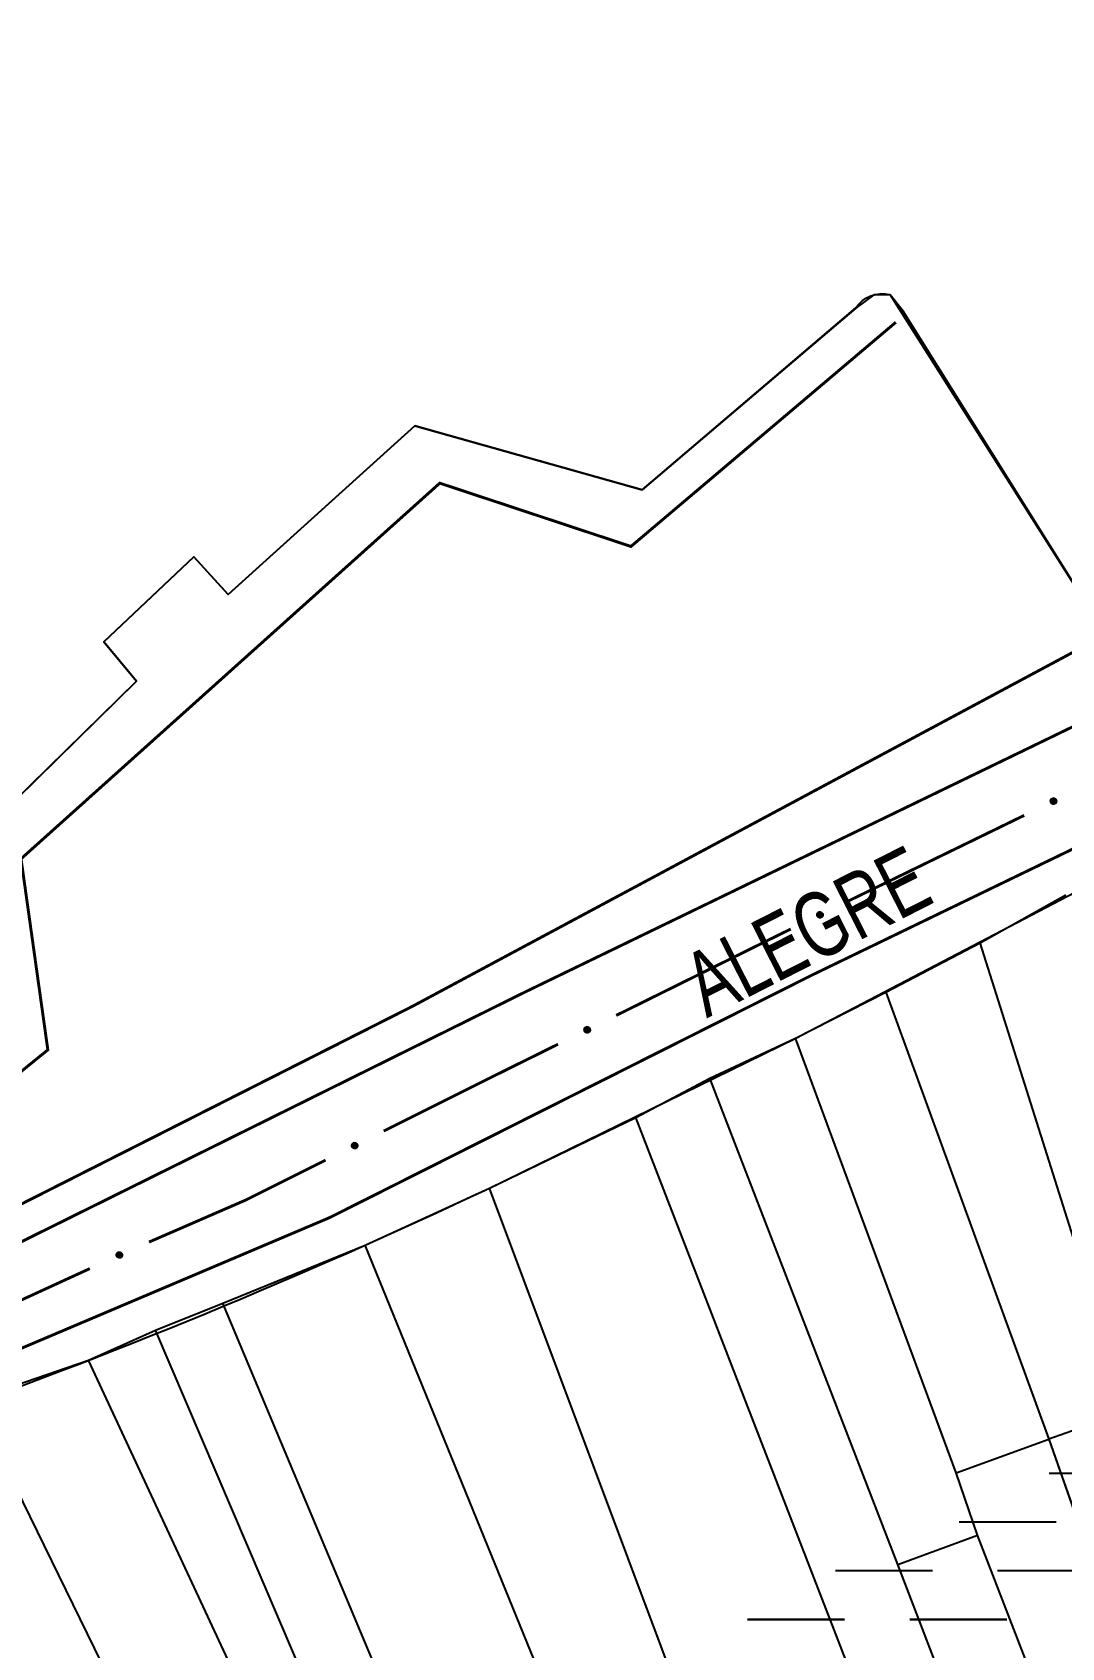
# Model space of a CAD drawing. Extents: x 203614 to 206284, y 4847494 to 4848495.
# Drawn here: x 203974.2 to 204037.7, y 4848063.5 to 4848163.1 of the extents above; entities that cross this region are included whole.
import ezdxf

# ---------------------------------------------------------------- set-up
doc = ezdxf.new("R2010")
doc.units = 0
doc.header["$LTSCALE"] = 1.5
doc.header["$MEASUREMENT"] = 0
doc.linetypes.add('PHANTOMX2', pattern=[5, 2.5, -0.5, 0.5, -0.5, 0.5, -0.5])
for name, color, linetype in [('CD-MALHA-LOTES', 40, 'CONTINUOUS'), ('HD-AREA-SUJ-INUND', 170, 'CONTINUOUS'), ('RU-QUADRAS', 210, 'CONTINUOUS'), ('SV-EIXO-RUA-N-PAV', 6, 'CONTINUOUS'), ('SV-RUA-NAO-PAV-S-GUIA-C-GUIA', 7, 'PHANTOMX2'), ('SV-RUA-PAVIM-S-GUIA-C-GUIA', 7, 'CONTINUOUS'), ('SV-TXT-RUA-N-PAV-S-GUIA-C-GUIA', 7, 'CONTINUOUS')]:
    doc.layers.add(name, color=color, linetype=linetype)
doc.styles.add('ARIAL', font='ARIAL.TTF')

# ---------------------------------------------------------------- blocks, each defined once
blk = doc.blocks.new('*X3')
at = {"layer": 'HD-AREA-SUJ-INUND', "const_width": 0.13}
for points in [[(204036.871378, 4848074.28227), (204042.871378, 4848074.283155)], [(204031.336599, 4848071.282182), (204037.336599, 4848071.282912)], [(204023.70385, 4848068.282073), (204029.70385, 4848068.282667)], [(204033.70385, 4848068.283063), (204039.70385, 4848068.283657)], [(204018.289873, 4848065.281986), (204024.289873, 4848065.282512)], [(204028.289873, 4848065.282863), (204034.289873, 4848065.283389)]]:
    blk.add_lwpolyline(points, dxfattribs=at)

msp = doc.modelspace()

# ---------------------------------------------------------------- linework, layer by layer
at = {"layer": 'CD-MALHA-LOTES'}
for points in [[(204104.142142, 4848236.428854), (204114.630349, 4848160.742326), (204040.910359, 4848125.092508), (204027.900949, 4848145.867225), (204027.094164, 4848146.875707), (204026.085682, 4848146.875707), (204024.976353, 4848146.068921), (204011.815671, 4848134.874778), (203997.797779, 4848138.807855), (203986.301091, 4848128.420497), (203984.18328, 4848130.740004), (203978.636633, 4848125.495901), (203980.653595, 4848123.075546), (203970.820902, 4848113.444548), (203972.837865, 4848100.636835), (203953.676718, 4848085.45919), (203951.861452, 4848085.761734), (203938.297377, 4848070.584089), (203905.320035, 4848034.228335), (203892.008081, 4848020.008747), (203873.804992, 4848006.948913), (203846.727266, 4848005.032799), (203828.272057, 4847991.216603)], [(204032.62677, 4848106.959365), (204037.920121, 4848109.928806)], [(204026.816994, 4848103.925371), (204032.62677, 4848106.959365)], [(204041.764466, 4848078.113186), (204032.62677, 4848106.959365)], [(204021.265431, 4848101.085036), (204026.816994, 4848103.925371)], [(204026.816994, 4848103.925371), (204036.873525, 4848076.391023)], [(204015.972079, 4848098.63202), (204021.265431, 4848101.085036)], [(204031.155947, 4848074.324429), (204021.265431, 4848101.085036)], [(204011.419968, 4848096.195889), (204015.972079, 4848098.63202)], [(204027.573849, 4848068.675737), (204015.972079, 4848098.63202)], [(204002.395838, 4848091.85604), (204011.419968, 4848096.195889)], [(204027.091644, 4848055.725077), (204011.419968, 4848096.195889)], [(203994.749437, 4848088.342829), (204002.395838, 4848091.85604)], [(204017.344206, 4848052.005206), (204002.395838, 4848091.85604)], [(203985.96641, 4848084.760732), (203994.749437, 4848088.342829)], [(204010.731103, 4848049.146417), (203994.749437, 4848088.342829)], [(203981.833221, 4848083.107456), (203985.96641, 4848084.760732)], [(204002.292508, 4848045.839866), (203985.96641, 4848084.760732)], [(203977.700032, 4848081.247521), (203981.833221, 4848083.107456)], [(204013.004357, 4848010.156665), (203981.833221, 4848083.107456)], [(203970.57028, 4848078.80205), (203977.700032, 4848081.247521)], [(204011.385524, 4848008.916708), (203977.700032, 4848081.247521)], [(204006.253481, 4848005.851259), (203970.57028, 4848078.80205)], [(204041.764466, 4848078.113186), (204036.873525, 4848076.391023)], [(204031.155947, 4848074.324429), (204036.873525, 4848076.391023)], [(204036.873525, 4848076.391023), (204042.384444, 4848060.684904), (204036.942412, 4848058.893855)], [(204032.46479, 4848070.466785), (204031.155947, 4848074.324429)], [(204027.573849, 4848068.675737), (204032.46479, 4848070.466785)], [(204036.942412, 4848058.893855), (204032.46479, 4848070.466785)], [(204031.913698, 4848057.309466), (204027.573849, 4848068.675737)]]:
    msp.add_lwpolyline(points, dxfattribs=at)
at = {"layer": 'RU-QUADRAS', "linetype": 'Continuous'}
msp.add_lwpolyline([(203800, 4847968.88, -0.013237227), (203846.73, 4848005.03), (203873.8, 4848006.95), (203892.01, 4848020.01), (203951.86, 4848085.76), (203953.68, 4848085.46), (203972.84, 4848100.64), (203970.82, 4848113.44), (203980.65, 4848123.08), (203978.64, 4848125.5), (203984.18, 4848130.74), (203986.3, 4848128.42), (203997.8, 4848138.81), (204011.82, 4848134.87), (204024.98, 4848146.07, -0.32607148), (204027.09, 4848146.88), (204040.91, 4848125.09), (204114.63, 4848160.74), (204100.31, 4848262.7)], format="xyb", dxfattribs=at)
at = {"layer": 'RU-QUADRAS', "color": 6, "linetype": 'Continuous'}
for points in [[(203966.99, 4848077.29, 0.02578771), (204002.4, 4848091.86), (204021.27, 4848101.09), (204044.38, 4848113.16), (204065.16, 4848122.32, 0.030368667), (204087.3, 4848135.23), (204098.28, 4848140.59), (204117.97, 4848149.27), (204122.55, 4848115.74), (204124.26, 4848106.35), (204089.09, 4848093.51), (204090.6, 4848090), (204124.84, 4848101.63), (204131.42, 4848052.94)], [(204100.35, 4848030.51), (204095.77, 4848070.12), (204065.36, 4848066.13), (204047.31, 4848061.86), (204041.76, 4848078.11), (204036.87, 4848076.39), (204042.38, 4848060.68, 0.033197365)]]:
    msp.add_lwpolyline(points, format="xyb", dxfattribs=at)
at = {"layer": 'SV-EIXO-RUA-N-PAV', "flags": 128}
for points in [[(204037.328497, 4848115.655393), (204037.3132, 4848115.608938), (204037.290554, 4848115.57214), (204037.262833, 4848115.546886), (204037.232517, 4848115.530956), (204037.199667, 4848115.518153), (204037.163699, 4848115.512551), (204037.122402, 4848115.515177), (204037.075694, 4848115.530194), (204037.039523, 4848115.55587), (204037.013309, 4848115.581723), (204036.994879, 4848115.612379), (204036.982976, 4848115.644499), (204036.978393, 4848115.682053), (204036.981462, 4848115.723877), (204036.997699, 4848115.770479), (204037.020148, 4848115.806402), (204037.047603, 4848115.830126), (204037.078539, 4848115.848459), (204037.112233, 4848115.861129), (204037.147571, 4848115.866424), (204037.189677, 4848115.863257), (204037.23546, 4848115.846622), (204037.271545, 4848115.824641), (204037.295647, 4848115.797526), (204037.313011, 4848115.766663), (204037.326254, 4848115.733871), (204037.33339, 4848115.69795), (204037.328497, 4848115.655393)], [(204022.943235, 4848108.650805), (204022.927939, 4848108.60435), (204022.905293, 4848108.567552), (204022.877572, 4848108.542297), (204022.847256, 4848108.526368), (204022.814406, 4848108.513565), (204022.778438, 4848108.507963), (204022.737141, 4848108.510589), (204022.690433, 4848108.525606), (204022.654262, 4848108.551282), (204022.628048, 4848108.577135), (204022.609618, 4848108.60779), (204022.597714, 4848108.639911), (204022.593131, 4848108.677464), (204022.596201, 4848108.719289), (204022.612438, 4848108.765891), (204022.634887, 4848108.801814), (204022.662342, 4848108.825538), (204022.693278, 4848108.843871), (204022.726971, 4848108.85654), (204022.76231, 4848108.861835), (204022.804415, 4848108.858669), (204022.850199, 4848108.842034), (204022.886283, 4848108.820053), (204022.910386, 4848108.792938), (204022.92775, 4848108.762075), (204022.940992, 4848108.729283), (204022.948128, 4848108.693362), (204022.943235, 4848108.650805)], [(204008.596305, 4848101.569756), (204008.58131, 4848101.523204), (204008.558902, 4848101.48626), (204008.531345, 4848101.460826), (204008.501133, 4848101.444701), (204008.468366, 4848101.431685), (204008.432436, 4848101.425851), (204008.391122, 4848101.428209), (204008.344318, 4848101.442924), (204008.307981, 4848101.468365), (204008.281601, 4848101.494048), (204008.262973, 4848101.524583), (204008.250862, 4848101.556626), (204008.246036, 4848101.594149), (204008.248834, 4848101.635993), (204008.26477, 4848101.682699), (204008.286985, 4848101.718766), (204008.314286, 4848101.742667), (204008.345103, 4848101.761201), (204008.378714, 4848101.774088), (204008.414017, 4848101.779612), (204008.456142, 4848101.776718), (204008.502032, 4848101.760379), (204008.538259, 4848101.738632), (204008.562537, 4848101.711674), (204008.5801, 4848101.680924), (204008.593554, 4848101.648218), (204008.600922, 4848101.612344), (204008.596305, 4848101.569756)], [(203994.273788, 4848094.43882), (203994.258981, 4848094.392207), (203994.236723, 4848094.355173), (203994.209268, 4848094.329628), (203994.179122, 4848094.313381), (203994.146408, 4848094.300233), (203994.110501, 4848094.294254), (203994.069179, 4848094.296445), (203994.022315, 4848094.310971), (203993.985876, 4848094.336265), (203993.959392, 4848094.361841), (203993.940641, 4848094.392301), (203993.9284, 4848094.424295), (203993.923423, 4848094.461798), (203993.926052, 4848094.503653), (203993.941799, 4848094.550422), (203993.963869, 4848094.586579), (203993.991073, 4848094.61059), (203994.021814, 4848094.629248), (203994.055373, 4848094.642271), (203994.090654, 4848094.647937), (203994.13279, 4848094.645214), (203994.178746, 4848094.62906), (203994.21506, 4848094.60746), (203994.239446, 4848094.5806), (203994.257134, 4848094.549921), (203994.27072, 4848094.51727), (203994.278233, 4848094.481426), (203994.273788, 4848094.43882)], [(203979.768889, 4848087.690504), (203979.752547, 4848087.644406), (203979.729075, 4848087.60813), (203979.70079, 4848087.583508), (203979.670122, 4848087.568268), (203979.636991, 4848087.55621), (203979.600906, 4848087.551423), (203979.559678, 4848087.554981), (203979.513321, 4848087.57105), (203979.47774, 4848087.597537), (203979.452117, 4848087.623976), (203979.434384, 4848087.65504), (203979.42321, 4848087.687421), (203979.419477, 4848087.725069), (203979.423491, 4848087.766813), (203979.440777, 4848087.813036), (203979.464032, 4848087.848443), (203979.492016, 4848087.87154), (203979.523358, 4848087.889169), (203979.55733, 4848087.901074), (203979.592779, 4848087.905569), (203979.634802, 4848087.901452), (203979.680198, 4848087.883786), (203979.715776, 4848087.860995), (203979.73926, 4848087.833343), (203979.755922, 4848087.802095), (203979.76842, 4848087.769012), (203979.774743, 4848087.732939), (203979.768889, 4848087.690504)]]:
    msp.add_lwpolyline(points, close=True, dxfattribs=at)
for points in [[(204037.23546, 4848115.846622), (204036.978393, 4848115.682053)], [(204037.189677, 4848115.863257), (204036.981462, 4848115.723877)], [(204037.209786, 4848115.851883), (204036.98244, 4848115.704758)], [(204037.271545, 4848115.824641), (204036.982976, 4848115.644499)], [(204037.251113, 4848115.835582), (204036.984477, 4848115.66629)], [(204037.280139, 4848115.810256), (204036.991421, 4848115.630211)], [(204037.295647, 4848115.797526), (204036.994879, 4848115.612379)], [(204037.164714, 4848115.86029), (204036.996352, 4848115.750992)], [(204037.147571, 4848115.866424), (204036.997699, 4848115.770479)], [(204037.301805, 4848115.781345), (204037.004531, 4848115.60017)], [(204037.313011, 4848115.766663), (204037.013309, 4848115.581723)], [(204037.126278, 4848115.861305), (204037.014478, 4848115.791689)], [(204037.112233, 4848115.861129), (204037.020148, 4848115.806402)], [(204037.316707, 4848115.747624), (204037.031669, 4848115.569371)], [(204037.326254, 4848115.733871), (204037.039523, 4848115.55587)], [(204037.325507, 4848115.713967), (204037.061923, 4848115.544643)], [(204037.33339, 4848115.69795), (204037.075694, 4848115.530194)], [(204037.3294, 4848115.67792), (204037.101393, 4848115.52592)], [(204037.328497, 4848115.655393), (204037.122402, 4848115.515177)], [(204037.319136, 4848115.630427), (204037.149516, 4848115.51748)], [(204037.3132, 4848115.608938), (204037.163699, 4848115.512551)], [(204037.300381, 4848115.587906), (204037.189211, 4848115.520114)], [(204037.290554, 4848115.57214), (204037.199667, 4848115.518153)], [(204022.850199, 4848108.842034), (204022.593131, 4848108.677464)], [(204022.804415, 4848108.858669), (204022.596201, 4848108.719289)], [(204022.824524, 4848108.847295), (204022.597179, 4848108.70017)], [(204022.886283, 4848108.820053), (204022.597714, 4848108.639911)], [(204022.865851, 4848108.830994), (204022.599216, 4848108.661701)], [(204022.894878, 4848108.805668), (204022.60616, 4848108.625623)], [(204022.910386, 4848108.792938), (204022.609618, 4848108.60779)], [(204022.779453, 4848108.855702), (204022.611091, 4848108.746404)], [(204022.76231, 4848108.861835), (204022.612438, 4848108.765891)], [(204022.916543, 4848108.776757), (204022.61927, 4848108.595582)], [(204022.92775, 4848108.762075), (204022.628048, 4848108.577135)], [(204022.741017, 4848108.856717), (204022.629217, 4848108.787101)], [(204022.726971, 4848108.85654), (204022.634887, 4848108.801814)], [(204022.931446, 4848108.743036), (204022.646408, 4848108.564783)], [(204022.940992, 4848108.729283), (204022.654262, 4848108.551282)], [(204022.940246, 4848108.709379), (204022.676661, 4848108.540054)], [(204022.948128, 4848108.693362), (204022.690433, 4848108.525606)], [(204022.944139, 4848108.673332), (204022.716132, 4848108.521332)], [(204022.943235, 4848108.650805), (204022.737141, 4848108.510589)], [(204022.933875, 4848108.625839), (204022.764254, 4848108.512892)], [(204022.927939, 4848108.60435), (204022.778438, 4848108.507963)], [(204022.91512, 4848108.583318), (204022.803949, 4848108.515526)], [(204022.905293, 4848108.567552), (204022.814406, 4848108.513565)], [(204008.502032, 4848101.760379), (204008.246036, 4848101.594149)], [(204008.456142, 4848101.776718), (204008.248834, 4848101.635993)], [(204008.476325, 4848101.765474), (204008.249936, 4848101.61688)], [(204008.538259, 4848101.738632), (204008.250862, 4848101.556626)], [(204008.517756, 4848101.749441), (204008.252222, 4848101.578426)], [(204008.546946, 4848101.724303), (204008.259399, 4848101.542393)], [(204008.562537, 4848101.711674), (204008.262973, 4848101.524583)], [(204008.4312, 4848101.773589), (204008.263549, 4848101.663203)], [(204008.414017, 4848101.779612), (204008.26477, 4848101.682699)], [(204008.568798, 4848101.695533), (204008.272704, 4848101.512438)], [(204008.392758, 4848101.774355), (204008.281411, 4848101.704017)], [(204008.5801, 4848101.680924), (204008.281601, 4848101.494048)], [(204008.378714, 4848101.774088), (204008.286985, 4848101.718766)], [(204008.583918, 4848101.661909), (204008.300041, 4848101.481815)], [(204008.593554, 4848101.648218), (204008.307981, 4848101.468365)], [(204008.592936, 4848101.62831), (204008.330453, 4848101.457283)], [(204008.600922, 4848101.612344), (204008.344318, 4848101.442924)], [(204008.597063, 4848101.592289), (204008.370044, 4848101.438816)], [(204008.596305, 4848101.569756), (204008.391122, 4848101.428209)], [(204008.587107, 4848101.544731), (204008.41822, 4848101.430688)], [(204008.58131, 4848101.523204), (204008.432436, 4848101.425851)], [(204008.568627, 4848101.502089), (204008.457897, 4848101.433579)], [(204008.558902, 4848101.48626), (204008.468366, 4848101.431685)], [(203994.178746, 4848094.62906), (203993.923423, 4848094.461798)], [(203994.13279, 4848094.645214), (203993.926052, 4848094.503653)], [(203994.153018, 4848094.634051), (203993.927232, 4848094.484544)], [(203994.21506, 4848094.60746), (203993.9284, 4848094.424295)], [(203994.194514, 4848094.618185), (203993.929673, 4848094.4461)], [(203994.223805, 4848094.593166), (203993.936995, 4848094.410096)], [(203994.239446, 4848094.5806), (203993.940641, 4848094.392301)], [(203994.107861, 4848094.641984), (203993.940657, 4848094.530922)], [(203994.090654, 4848094.647937), (203993.941799, 4848094.550422)], [(203994.245773, 4848094.564485), (203993.950421, 4848094.380195)], [(203994.069416, 4848094.642595), (203993.958354, 4848094.571808)], [(203994.257134, 4848094.549921), (203993.959392, 4848094.361841)], [(203994.055373, 4848094.642271), (203993.963869, 4848094.586579)], [(203994.261029, 4848094.530922), (203993.977881, 4848094.349683)], [(203994.27072, 4848094.51727), (203993.985876, 4848094.336265)], [(203994.270183, 4848094.497359), (203994.008393, 4848094.325274)], [(203994.278233, 4848094.481426), (203994.022315, 4848094.310971)], [(203994.274454, 4848094.461355), (203994.048058, 4848094.306967)], [(203994.273788, 4848094.43882), (203994.069179, 4848094.296445)], [(203994.264691, 4848094.413757), (203994.096266, 4848094.299034)], [(203994.258981, 4848094.392207), (203994.110501, 4848094.294254)], [(203994.246384, 4848094.371041), (203994.135931, 4848094.302085)], [(203994.236723, 4848094.355173), (203994.146408, 4848094.300233)], [(203979.680198, 4848087.883786), (203979.419477, 4848087.725069)], [(203979.715776, 4848087.860995), (203979.42321, 4848087.687421)], [(203979.634802, 4848087.901452), (203979.423491, 4848087.766813)], [(203979.654649, 4848087.889626), (203979.424037, 4848087.747677)], [(203979.695597, 4848087.872395), (203979.425204, 4848087.709172)], [(203979.724044, 4848087.84642), (203979.43133, 4848087.672946)], [(203979.73926, 4848087.833343), (203979.434384, 4848087.65504)], [(203979.609779, 4848087.89905), (203979.43899, 4848087.793584)], [(203979.592779, 4848087.905569), (203979.440777, 4848087.813036)], [(203979.74505, 4848087.817027), (203979.443758, 4848087.642616)], [(203979.755922, 4848087.802095), (203979.452117, 4848087.623976)], [(203979.571376, 4848087.900933), (203979.458031, 4848087.833862)], [(203979.55733, 4848087.901074), (203979.464032, 4848087.848443)], [(203979.759187, 4848087.782978), (203979.470193, 4848087.611212)], [(203979.76842, 4848087.769012), (203979.47774, 4848087.597537)], [(203979.767224, 4848087.74913), (203979.49988, 4848087.585806)], [(203979.774743, 4848087.732939), (203979.513321, 4848087.57105)], [(203979.770301, 4848087.713005), (203979.538917, 4848087.566196)], [(203979.768889, 4848087.690504), (203979.559678, 4848087.554981)], [(203979.758967, 4848087.665756), (203979.586837, 4848087.556671)], [(203979.752547, 4848087.644406), (203979.600906, 4848087.551423)], [(203979.739256, 4848087.623669), (203979.626581, 4848087.558407)], [(203979.729075, 4848087.60813), (203979.636991, 4848087.55621)]]:
    msp.add_lwpolyline(points, dxfattribs=at)
at = {"layer": 'SV-EIXO-RUA-N-PAV', "const_width": 0.18, "flags": 128}
for points in [[(204035.352967, 4848114.815889), (204024.564021, 4848109.562448)], [(204020.39, 4848107.53), (204010.211156, 4848102.491871)], [(204020.967706, 4848107.811301), (204020.39, 4848107.53)], [(204006.626251, 4848100.717483), (204003.041345, 4848098.943096)], [(204002.53, 4848098.69), (203995.884901, 4848095.36745)], [(204003.041345, 4848098.943096), (204002.53, 4848098.69)], [(203992.307192, 4848093.578596), (203987.835056, 4848091.342528)], [(203987.41, 4848091.13), (203981.42571, 4848088.529822)], [(203987.835056, 4848091.342528), (203987.41, 4848091.13)], [(203977.774892, 4848086.89586), (203966.869975, 4848081.887588)]]:
    msp.add_lwpolyline(points, dxfattribs=at)
at = {"layer": 'SV-RUA-NAO-PAV-S-GUIA-C-GUIA', "const_width": 0.18, "flags": 128}
for points in [[(204040.07, 4848125.78), (204017.69, 4848113.79), (203997.67, 4848103.06), (203969.44, 4848088.79), (203966.63, 4848087.34), (203965.09, 4848084.35), (204004.61, 4848103.94), (204046.22, 4848124.09), (204058.45, 4848129.56), (204062.18, 4848131.05), (204068.22, 4848134.32), (204095.37, 4848147.35), (204100.53, 4848149.71), (204106.49, 4848152.56), (204118.11, 4848157.38)], [(204119.02, 4848151.17), (204107.04, 4848146.8), (204100.09, 4848143.69), (204091.45, 4848139.91), (204069.99, 4848128.26), (204062.88, 4848124.59), (204055.24, 4848120.91), (204022.26, 4848104.97), (203992.56, 4848090.04), (203962.62, 4848077.35), (203958.88, 4848074.95), (203955.79, 4848072.98), (203967.36, 4848050.61), (203975.38, 4848035.94), (203982.98, 4848022.62), (203980.61, 4848021.34), (203970.2, 4848040.58), (203953.24, 4848070.46), (203946.19, 4848065.62), (203941.45, 4848061.6), (203936.74, 4848056.82), (203931.92, 4848052.33), (203917.4, 4848035.87), (203895.95, 4848012.89), (203891.51, 4848008.61), (203885.31, 4848003.86), (203878.69, 4848001.42), (203873.2, 4848000.39), (203868.56, 4848000.42), (203860.64, 4848000.43), (203868.16, 4847984.98), (203867.8, 4847984.35), (203867.57, 4847983.94), (203857.56, 4847999.65), (203852.72, 4847998.8), (203848.53, 4847996.52), (203844.59, 4847994.07), (203838.97, 4847990.57), (203834.3, 4847986.68), (203820.47, 4847975.92), (203807.26, 4847965.56), (203800.9, 4847960.29)]]:
    msp.add_lwpolyline(points, dxfattribs=at)
at = {"layer": 'SV-RUA-PAVIM-S-GUIA-C-GUIA', "const_width": 0.18, "flags": 128}
msp.add_lwpolyline([(203956.26, 4848083.73), (203963.77, 4848091.11), (203975.19, 4848100.37), (203973.54, 4848112.14), (203999.34, 4848135.28), (204011.12, 4848131.38), (204027.44, 4848145.19)], dxfattribs=at)

# ---------------------------------------------------------------- block references
at = {"layer": 'HD-AREA-SUJ-INUND'}
msp.add_blockref('*X3', (0, 0), dxfattribs=at)

# ---------------------------------------------------------------- texts
at = {"layer": 'SV-TXT-RUA-N-PAV-S-GUIA-C-GUIA', "style": 'ARIAL', "width": 0.7}
msp.add_text('ALEGRE', height=4, rotation=27, dxfattribs=at).set_placement((204015.79, 4848102.3))

doc.saveas('drawing.dxf')
